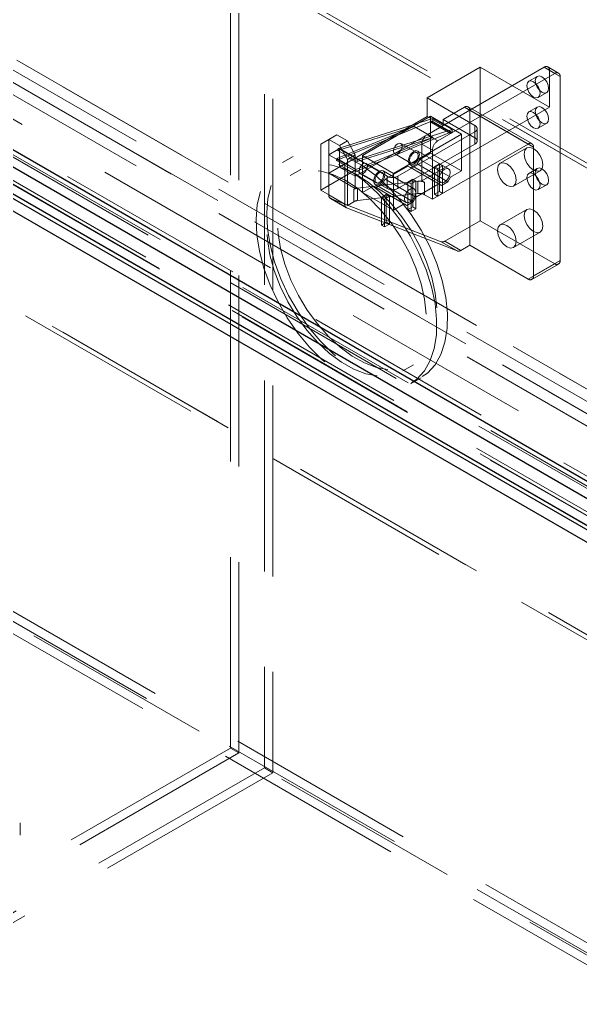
# Model space of a CAD drawing. Header units: millimetres. Extents: x 108 to 5832, y 144 to 4056.
# Drawn here: x 5065.2 to 5139.7, y 2508.5 to 2640.9 of the extents above; entities that cross this region are included whole.
import ezdxf

# ---------------------------------------------------------------- set-up
doc = ezdxf.new("R2010")
doc.units = ezdxf.units.MM
doc.header["$LTSCALE"] = 20
doc.linetypes.add('HIDDEN', pattern=[1.905, 1.27, -0.635])

msp = doc.modelspace()

# ---------------------------------------------------------------- linework, layer by layer
at = {"color": 1, "linetype": 'HIDDEN', "lineweight": 18}
for p, q in [((5316.36, 2519.71), (4135.49, 3201.41)), ((5317.36, 2519.81), (4136.49, 3201.51)), ((5317.77, 2518.89), (4136.91, 3200.59)), ((5290.9, 2505.01), (4110.04, 3186.71)), ((5289.49, 2502.56), (4108.62, 3184.26)), ((5317.77, 2489.49), (4136.91, 3171.2)), ((5316.36, 2487.05), (4135.49, 3168.75)), ((5289.49, 2473.17), (4108.62, 3154.87)), ((4109.04, 3153.95), (5289.9, 2472.25)), ((5290.9, 2472.35), (4110.04, 3154.05)), ((5344.64, 2472.35), (4180.75, 3144.25)), ((5344.64, 2469.08), (4180.75, 3140.99)), ((5281.15, 2437), (4116.97, 3109.07)), ((5279.51, 2435), (4116.05, 3106.66)), ((5214.25, 2536.05), (4302.79, 3062.23)), ((4302.93, 3062.47), (5214.4, 2536.3)), ((4302.79, 3058.63), (5214.25, 2532.46)), ((4302.83, 3058.54), (5214.3, 2532.37)), ((5214.4, 2532.38), (4302.93, 3058.55)), ((5214.4, 2531.07), (4302.23, 3057.65)), ((5280.01, 2436.35), (4308.13, 2997.4)), ((4308.13, 2997.08), (5279.51, 2436.31)), ((5093.2, 2544.03), (5093.2, 2671.74)), ((5094.33, 2543.38), (5094.33, 2671.08)), ((5097.72, 2669.13), (5097.72, 2541.42)), ((5098.85, 2668.47), (5098.85, 2540.76)), ((5043.52, 2639.67), (5213.94, 2541.3)), ((5038.55, 2639.12), (5211.84, 2539.08)), ((5126.43, 2634.59), (5119.36, 2630.51)), ((5134.92, 2634.59), (5119.36, 2625.61)), ((5126.43, 2634.59), (5135.62, 2629.28)), ((5126.43, 2634.59), (5126.43, 2614.17)), ((5136.33, 2633.77), (5134.92, 2634.59)), ((5136.83, 2633.82), (5135.42, 2634.64)), ((5120.77, 2624.79), (5136.33, 2633.77)), ((5134.01, 2633.38), (5132.88, 2632.73)), ((5135.62, 2634.18), (5137.04, 2633.36)), ((5135.62, 2629.28), (5135.62, 2634.18)), ((5137.04, 2633.36), (5137.04, 2608.87)), ((5213.94, 2533.13), (5043.52, 2631.51)), ((5125.72, 2626.83), (5119.36, 2630.51)), ((5119.36, 2628.06), (5119.36, 2630.51)), ((5134.13, 2630.57), (5135.26, 2631.22)), ((5135.62, 2629.28), (5118.65, 2619.48)), ((5124.31, 2629.28), (5121.48, 2627.65)), ((5124.31, 2629.28), (5132.8, 2624.38)), ((5133.3, 2624.43), (5124.81, 2629.33)), ((5134.01, 2629.3), (5132.88, 2628.65)), ((5107.55, 2623.77), (5120.14, 2627.77)), ((5119.36, 2628.06), (5107.69, 2621.32)), ((5110.77, 2622.85), (5119.82, 2628.08)), ((5121.48, 2626.83), (5119.36, 2628.06)), ((5119.82, 2628.08), (5123.92, 2625.71)), ((5119.82, 2628.08), (5119.82, 2623.18)), ((5120.14, 2627.77), (5122.68, 2626.3)), ((5120.14, 2627.77), (5120.14, 2627.36)), ((5121.48, 2626.83), (5121.48, 2627.65)), ((5125.72, 2625.2), (5121.48, 2627.65)), ((5125.02, 2610.91), (5125.02, 2628.87)), ((5133.5, 2623.97), (5125.02, 2628.87)), ((5119.93, 2627.44), (5107.33, 2622.18)), ((5107.36, 2622.44), (5117.62, 2626.72)), ((5117.62, 2626.72), (5107.5, 2623.51)), ((5121.48, 2626.83), (5109.81, 2620.1)), ((5110.1, 2622.3), (5122.68, 2626.3)), ((5120.17, 2625.25), (5117.62, 2626.72)), ((5119.93, 2627.24), (5119.93, 2627.44)), ((5119.93, 2627.44), (5122.47, 2625.97)), ((5120.14, 2627.36), (5119.93, 2627.24)), ((5119.93, 2627.24), (5122.47, 2625.77)), ((5120.14, 2627.36), (5122.68, 2625.89)), ((5122.68, 2626.3), (5122.68, 2625.89)), ((5125.72, 2625.2), (5125.72, 2626.83)), ((5126.02, 2624.79), (5126.02, 2626.42)), ((5134.13, 2626.48), (5135.26, 2627.14)), ((5106.28, 2625), (5105.22, 2624.38)), ((5105.22, 2624.38), (5106.28, 2625)), ((5107.34, 2625.61), (5106.28, 2625)), ((5106.28, 2625), (5107.34, 2625.61)), ((5106.28, 2625), (5107.69, 2624.18)), ((5106.28, 2625), (5106.28, 2620.5)), ((5108.75, 2624.79), (5107.34, 2625.61)), ((5122.47, 2625.97), (5109.88, 2620.71)), ((5109.9, 2620.97), (5120.17, 2625.25)), ((5120.17, 2625.25), (5110.05, 2622.04)), ((5114.87, 2620.48), (5123.92, 2625.71)), ((5115.47, 2620.1), (5125.72, 2626.02)), ((5119.36, 2625.61), (5120.77, 2624.79)), ((5122.47, 2625.77), (5122.47, 2625.97)), ((5122.68, 2625.89), (5122.47, 2625.77)), ((5123.92, 2625.71), (5123.92, 2620.81)), ((5125.72, 2626.02), (5125.72, 2624.38)), ((5105.22, 2624.38), (5105.22, 2618.26)), ((5107.69, 2623.77), (5106.28, 2622.95)), ((5107.5, 2623.51), (5107.55, 2623.77)), ((5107.55, 2623.77), (5110.1, 2622.3)), ((5107.69, 2624.18), (5108.75, 2624.79)), ((5108.75, 2622.34), (5107.69, 2624.18)), ((5107.69, 2623.77), (5114.06, 2620.1)), ((5107.69, 2621.32), (5107.69, 2623.77)), ((5108.75, 2624.79), (5109.81, 2622.95)), ((5115.47, 2618.46), (5125.72, 2624.38)), ((5117.99, 2623.24), (5115.87, 2624.46)), ((5120.07, 2623.57), (5118.65, 2624.38)), ((5118.65, 2619.48), (5118.65, 2624.38)), ((5132.8, 2624.38), (5120.07, 2617.03)), ((5132.63, 2623.86), (5129.09, 2621.82)), ((5133.5, 2606.83), (5133.5, 2623.97)), ((5101.55, 2622.74), (5100.13, 2621.93)), ((5108.4, 2621.73), (5106.28, 2622.95)), ((5107.33, 2622.18), (5107.36, 2622.44)), ((5107.36, 2622.44), (5109.9, 2620.97)), ((5107.5, 2623.51), (5110.05, 2622.04)), ((5109.81, 2622.95), (5108.75, 2622.34)), ((5108.75, 2622.34), (5108.75, 2616.22)), ((5109.81, 2622.95), (5109.81, 2618.46)), ((5110.77, 2617.95), (5110.77, 2622.85)), ((5110.77, 2622.85), (5114.87, 2620.48)), ((5115.07, 2623.08), (5117.19, 2621.85)), ((5118.37, 2622.34), (5118.02, 2621.73)), ((5122.22, 2621.09), (5118.12, 2623.45)), ((5119.82, 2623.18), (5118.37, 2622.34)), ((5122.47, 2619.97), (5118.37, 2622.34)), ((5119.82, 2623.18), (5123.92, 2620.81)), ((5120.07, 2617.03), (5120.07, 2623.57)), ((5102.55, 2621.01), (5101.13, 2620.19)), ((5106.28, 2620.5), (5108.4, 2621.73)), ((5107.33, 2622.18), (5109.88, 2620.71)), ((5107.69, 2621.32), (5109.81, 2620.1)), ((5108.4, 2621.73), (5108.4, 2620.1)), ((5110.05, 2622.04), (5110.1, 2622.3)), ((5113.4, 2620.58), (5111.27, 2621.81)), ((5116.81, 2621.44), (5113.77, 2619.69)), ((5120.92, 2619.08), (5116.81, 2621.44)), ((5117.17, 2621.24), (5116.81, 2621.44)), ((5117.07, 2621.64), (5121.17, 2619.27)), ((5118.02, 2621.73), (5117.17, 2621.24)), ((5121.27, 2618.87), (5117.17, 2621.24)), ((5122.12, 2619.36), (5118.02, 2621.73)), ((5120.35, 2621.36), (5120.99, 2621.73)), ((5120.35, 2617.69), (5120.35, 2621.36)), ((5120.35, 2621.36), (5120.77, 2621.12)), ((5120.77, 2621.12), (5121.41, 2621.48)), ((5120.77, 2617.44), (5120.77, 2621.12)), ((5120.99, 2621.73), (5120.99, 2618.05)), ((5120.99, 2621.73), (5121.41, 2621.48)), ((5121.41, 2621.48), (5121.41, 2617.81)), ((5134.01, 2621.14), (5132.88, 2620.48)), ((5108.4, 2620.1), (5105.22, 2618.26)), ((5109.81, 2618.46), (5106.28, 2620.5)), ((5106.28, 2620.5), (5106.28, 2617.62)), ((5109.81, 2620.91), (5108.4, 2620.1)), ((5108.4, 2616.39), (5108.4, 2620.1)), ((5109.81, 2620.91), (5114.06, 2618.46)), ((5109.88, 2620.71), (5109.9, 2620.97)), ((5110.47, 2620.42), (5112.6, 2619.2)), ((5113.77, 2619.69), (5113.42, 2619.08)), ((5117.62, 2618.43), (5113.52, 2620.8)), ((5117.88, 2617.32), (5113.77, 2619.69)), ((5114.06, 2620.1), (5114.06, 2618.46)), ((5114.87, 2615.59), (5114.87, 2620.48)), ((5115.47, 2618.46), (5115.47, 2620.1)), ((5116.81, 2619.32), (5117.45, 2619.69)), ((5117.45, 2619.69), (5117.45, 2616.01)), ((5117.45, 2619.69), (5117.88, 2619.44)), ((5122.47, 2619.97), (5122.12, 2619.36)), ((5123.92, 2620.81), (5122.47, 2619.97)), ((5130.84, 2618.78), (5134.38, 2620.83)), ((5109.6, 2618.34), (5109.81, 2618.46)), ((5110.11, 2618.5), (5118.13, 2619.42)), ((5110.11, 2618.5), (5110.11, 2616.87)), ((5112.22, 2618.79), (5110.77, 2617.95)), ((5116.32, 2616.42), (5112.22, 2618.79)), ((5112.57, 2618.59), (5112.22, 2618.79)), ((5112.47, 2618.98), (5116.57, 2616.62)), ((5113.42, 2619.08), (5112.57, 2618.59)), ((5116.67, 2616.22), (5112.57, 2618.59)), ((5117.52, 2616.71), (5113.42, 2619.08)), ((5116.81, 2615.65), (5116.81, 2619.32)), ((5116.81, 2619.32), (5117.24, 2619.08)), ((5117.24, 2619.08), (5117.88, 2619.44)), ((5117.24, 2615.4), (5117.24, 2619.08)), ((5117.88, 2619.44), (5117.88, 2615.77)), ((5120.92, 2619.08), (5117.88, 2617.32)), ((5118.13, 2617.79), (5118.13, 2619.42)), ((5118.65, 2619.48), (5119.03, 2619.27)), ((5119.03, 2619.27), (5119.03, 2617.63)), ((5121.27, 2618.87), (5120.92, 2619.08)), ((5122.12, 2619.36), (5121.27, 2618.87)), ((5134.13, 2618.32), (5135.26, 2618.97)), ((5105.22, 2618.26), (5108.75, 2616.22)), ((5106.28, 2617.62), (5108.4, 2616.39)), ((5106.49, 2617.16), (5108.61, 2615.94)), ((5108.65, 2615.91), (5106.53, 2617.14)), ((5121.25, 2611.37), (5106.53, 2617.14)), ((5109.6, 2616.71), (5109.6, 2618.34)), ((5118.13, 2617.79), (5110.11, 2616.87)), ((5110.77, 2617.95), (5114.87, 2615.59)), ((5113.28, 2617.28), (5113.92, 2617.65)), ((5113.28, 2613.6), (5113.28, 2617.28)), ((5113.28, 2617.28), (5113.7, 2617.03)), ((5113.7, 2617.03), (5114.34, 2617.4)), ((5113.7, 2613.36), (5113.7, 2617.03)), ((5113.92, 2617.65), (5113.92, 2613.97)), ((5113.92, 2617.65), (5114.34, 2617.4)), ((5114.34, 2617.4), (5114.34, 2613.73)), ((5117.88, 2617.32), (5117.52, 2616.71)), ((5120.07, 2617.03), (5119.03, 2617.63)), ((5120.99, 2618.05), (5120.35, 2617.69)), ((5120.35, 2617.69), (5120.77, 2617.44)), ((5121.41, 2617.81), (5120.77, 2617.44)), ((5120.99, 2618.05), (5121.41, 2617.81)), ((5123.37, 2610.15), (5108.65, 2615.91)), ((5109.6, 2616.71), (5108.75, 2616.22)), ((5116.32, 2616.42), (5114.87, 2615.59)), ((5116.67, 2616.22), (5116.32, 2616.42)), ((5117.52, 2616.71), (5116.67, 2616.22)), ((5117.45, 2616.01), (5116.81, 2615.65)), ((5117.88, 2615.77), (5117.24, 2615.4)), ((5117.45, 2616.01), (5117.88, 2615.77)), ((5116.81, 2615.65), (5117.24, 2615.4)), ((5132.63, 2615.69), (5129.09, 2613.65)), ((5113.92, 2613.97), (5113.28, 2613.6)), ((5113.28, 2613.6), (5113.7, 2613.36)), ((5114.34, 2613.73), (5113.7, 2613.36)), ((5113.92, 2613.97), (5114.34, 2613.73)), ((5126.43, 2614.17), (5121.7, 2611.45)), ((5126.43, 2614.17), (5136.33, 2608.46)), ((5130.84, 2610.62), (5134.38, 2612.66)), ((5121.25, 2611.37), (5123.37, 2610.15)), ((5123.83, 2610.22), (5121.7, 2611.45)), ((5123.83, 2610.22), (5125.02, 2610.91)), ((5125.02, 2610.91), (5132.8, 2606.42)), ((5136.33, 2608.46), (5132.8, 2606.42)), ((5133.3, 2606.37), (5136.83, 2608.41)), ((5133.5, 2606.83), (5137.04, 2608.87)), ((5116.13, 2594.21), (5117.55, 2595.03)), ((5117.13, 2592.48), (5118.55, 2593.3)), ((5039.03, 2512.76), (5093.2, 2544.03)), ((5040.16, 2512.11), (5094.33, 2543.38)), ((5093.2, 2544.03), (5094.33, 2543.38)), ((5097.72, 2541.42), (5043.56, 2510.15)), ((5098.85, 2540.76), (5044.69, 2509.5)), ((5098.85, 2540.76), (5097.72, 2541.42)), ((5065.22, 2532.44), (5065.22, 2534.07))]:
    msp.add_line(p, q, dxfattribs=at)
at = {"color": 7, "linetype": 'Continuous', "lineweight": 25}
for p, q in [((4300.95, 3061.98), (5213.12, 2535.4)), ((4300.95, 3058.39), (5213.12, 2531.81)), ((4301.33, 3057.56), (5213.5, 2530.98)), ((5039.99, 2637.63), (5210.4, 2539.26)), ((5210.4, 2531.09), (5039.99, 2629.47))]:
    msp.add_line(p, q, dxfattribs=at)
at = {"color": 1, "linetype": 'HIDDEN', "lineweight": 18, "flags": 128}
for points in [[(5135.52, 2631.79), (5135.45, 2632.22), (5135.26, 2632.66), (5134.97, 2633.05), (5134.63, 2633.32), (5134.3, 2633.44), (5134.01, 2633.38), (5133.82, 2633.16), (5133.75, 2632.81), (5133.82, 2632.38), (5134.01, 2631.94), (5134.3, 2631.55), (5134.63, 2631.28), (5134.97, 2631.16), (5135.26, 2631.22), (5135.45, 2631.44), (5135.52, 2631.79)], [(5134.39, 2631.14), (5134.32, 2631.57), (5134.13, 2632.01), (5133.84, 2632.4), (5133.5, 2632.67), (5133.16, 2632.79), (5132.88, 2632.73), (5132.69, 2632.51), (5132.62, 2632.16), (5132.69, 2631.73), (5132.88, 2631.29), (5133.16, 2630.9), (5133.5, 2630.63), (5133.84, 2630.51), (5134.13, 2630.57), (5134.32, 2630.79), (5134.39, 2631.14)], [(5135.52, 2627.71), (5135.45, 2628.14), (5135.26, 2628.58), (5134.97, 2628.97), (5134.63, 2629.24), (5134.3, 2629.36), (5134.01, 2629.3), (5133.82, 2629.08), (5133.75, 2628.73), (5133.82, 2628.3), (5134.01, 2627.86), (5134.3, 2627.47), (5134.63, 2627.2), (5134.97, 2627.08), (5135.26, 2627.14), (5135.45, 2627.36), (5135.52, 2627.71)], [(5134.39, 2627.06), (5134.32, 2627.49), (5134.13, 2627.93), (5133.84, 2628.31), (5133.5, 2628.59), (5133.16, 2628.7), (5132.88, 2628.65), (5132.69, 2628.43), (5132.62, 2628.08), (5132.69, 2627.65), (5132.88, 2627.21), (5133.16, 2626.82), (5133.5, 2626.55), (5133.84, 2626.43), (5134.13, 2626.48), (5134.32, 2626.7), (5134.39, 2627.06)], [(5114.91, 2623.44), (5114.95, 2623.72), (5115.07, 2624), (5115.25, 2624.25), (5115.47, 2624.42), (5115.69, 2624.5), (5115.87, 2624.46), (5115.99, 2624.32), (5116.04, 2624.1), (5115.99, 2623.82), (5115.87, 2623.54), (5115.69, 2623.29), (5115.47, 2623.12), (5115.25, 2623.04), (5115.07, 2623.08), (5114.95, 2623.22), (5114.91, 2623.44)], [(5134.74, 2621.63), (5134.65, 2622.23), (5134.38, 2622.85), (5133.98, 2623.39), (5133.5, 2623.77), (5133.03, 2623.93), (5132.63, 2623.86), (5132.36, 2623.55), (5132.26, 2623.05), (5132.36, 2622.45), (5132.63, 2621.84), (5133.03, 2621.29), (5133.5, 2620.91), (5133.98, 2620.75), (5134.38, 2620.83), (5134.65, 2621.13), (5134.74, 2621.63)], [(5120.63, 2601.03), (5120.41, 2603.17), (5119.94, 2605.39), (5119.22, 2607.66), (5118.28, 2609.91), (5117.14, 2612.11), (5115.81, 2614.2), (5114.33, 2616.14), (5112.72, 2617.89), (5111.04, 2619.42), (5109.29, 2620.68), (5107.54, 2621.66), (5105.81, 2622.33), (5104.14, 2622.67), (5102.56, 2622.69), (5101.12, 2622.38), (5099.83, 2621.74), (5098.73, 2620.79), (5097.84, 2619.56), (5097.19, 2618.06), (5096.77, 2616.33), (5096.61, 2614.4), (5096.71, 2612.32), (5097.06, 2610.13), (5097.65, 2607.88), (5098.48, 2605.62), (5099.53, 2603.39), (5100.77, 2601.24), (5102.18, 2599.22), (5103.72, 2597.36), (5105.37, 2595.72), (5107.09, 2594.32), (5108.85, 2593.2), (5110.59, 2592.38), (5112.3, 2591.87), (5113.93, 2591.69), (5115.44, 2591.83), (5116.81, 2592.31), (5118.01, 2593.1), (5119, 2594.2), (5119.78, 2595.57), (5120.31, 2597.19), (5120.6, 2599.02), (5120.63, 2601.03)], [(5122.05, 2601.85), (5121.83, 2603.98), (5121.35, 2606.21), (5120.64, 2608.47), (5119.7, 2610.73), (5118.55, 2612.92), (5117.22, 2615.01), (5115.74, 2616.96), (5114.14, 2618.71), (5112.45, 2620.23), (5110.71, 2621.5), (5108.95, 2622.47), (5107.22, 2623.14), (5105.55, 2623.49), (5103.98, 2623.51), (5102.53, 2623.19), (5101.24, 2622.56), (5100.15, 2621.61), (5099.26, 2620.37), (5098.6, 2618.87), (5098.19, 2617.14), (5098.03, 2615.22), (5098.12, 2613.14), (5098.47, 2610.95), (5099.07, 2608.7), (5099.9, 2606.44), (5100.94, 2604.21), (5102.19, 2602.06), (5103.59, 2600.03), (5105.14, 2598.18), (5106.79, 2596.54), (5108.51, 2595.14), (5110.26, 2594.02), (5112.01, 2593.19), (5113.71, 2592.68), (5115.34, 2592.5), (5116.86, 2592.65), (5118.23, 2593.13), (5119.42, 2593.92), (5120.42, 2595.01), (5121.19, 2596.39), (5121.73, 2598.01), (5122.02, 2599.84), (5122.05, 2601.85)], [(5116.85, 2622.12), (5116.91, 2622.48), (5117.07, 2622.85), (5117.31, 2623.17), (5117.59, 2623.4), (5117.88, 2623.5), (5118.12, 2623.45), (5118.28, 2623.27), (5118.33, 2622.97), (5118.28, 2622.61), (5118.12, 2622.24), (5117.88, 2621.92), (5117.59, 2621.69), (5117.31, 2621.59), (5117.07, 2621.64), (5116.91, 2621.82), (5116.85, 2622.12)], [(5118.16, 2622.87), (5118.12, 2623.1), (5117.99, 2623.24), (5117.81, 2623.27), (5117.59, 2623.2), (5117.38, 2623.02), (5117.19, 2622.78), (5117.07, 2622.49), (5117.03, 2622.22), (5117.07, 2621.99), (5117.19, 2621.85), (5117.38, 2621.82), (5117.59, 2621.89), (5117.81, 2622.07), (5117.99, 2622.31), (5118.12, 2622.6), (5118.16, 2622.87)], [(5120.64, 2602.57), (5120.42, 2604.55), (5119.97, 2606.62), (5119.28, 2608.71), (5118.38, 2610.79), (5117.28, 2612.81), (5116.01, 2614.71), (5114.6, 2616.45), (5113.08, 2618), (5111.5, 2619.32), (5109.88, 2620.37), (5108.26, 2621.12), (5106.68, 2621.58), (5105.19, 2621.71), (5103.81, 2621.53), (5102.57, 2621.02), (5101.51, 2620.22), (5100.65, 2619.12), (5100.01, 2617.77), (5099.6, 2616.19), (5099.44, 2614.41), (5099.53, 2612.49), (5099.86, 2610.46), (5100.44, 2608.38), (5101.24, 2606.28), (5102.24, 2604.23), (5103.43, 2602.27), (5104.77, 2600.44), (5106.24, 2598.79), (5107.8, 2597.35), (5109.4, 2596.17), (5111.03, 2595.26), (5112.63, 2594.65), (5114.17, 2594.36), (5115.61, 2594.38), (5116.92, 2594.73), (5118.08, 2595.38), (5119.04, 2596.34), (5119.79, 2597.56), (5120.32, 2599.04), (5120.6, 2600.72), (5120.64, 2602.57)], [(5110.31, 2620.79), (5110.35, 2621.06), (5110.47, 2621.35), (5110.66, 2621.6), (5110.87, 2621.77), (5111.09, 2621.85), (5111.27, 2621.81), (5111.4, 2621.67), (5111.44, 2621.44), (5111.4, 2621.17), (5111.27, 2620.89), (5111.09, 2620.64), (5110.87, 2620.46), (5110.66, 2620.39), (5110.47, 2620.42), (5110.35, 2620.56), (5110.31, 2620.79)], [(5120.95, 2619.75), (5121.01, 2620.11), (5121.17, 2620.48), (5121.41, 2620.81), (5121.69, 2621.04), (5121.98, 2621.13), (5122.22, 2621.09), (5122.38, 2620.9), (5122.44, 2620.61), (5122.38, 2620.25), (5122.22, 2619.87), (5121.98, 2619.55), (5121.69, 2619.32), (5121.41, 2619.22), (5121.17, 2619.27), (5121.01, 2619.45), (5120.95, 2619.75)], [(5131.2, 2619.59), (5131.11, 2620.19), (5130.84, 2620.8), (5130.44, 2621.35), (5129.97, 2621.73), (5129.49, 2621.89), (5129.09, 2621.82), (5128.82, 2621.51), (5128.73, 2621.01), (5128.82, 2620.41), (5129.09, 2619.79), (5129.49, 2619.25), (5129.97, 2618.87), (5130.44, 2618.71), (5130.84, 2618.78), (5131.11, 2619.09), (5131.2, 2619.59)], [(5135.52, 2619.54), (5135.45, 2619.97), (5135.26, 2620.42), (5134.97, 2620.8), (5134.63, 2621.07), (5134.3, 2621.19), (5134.01, 2621.14), (5133.82, 2620.92), (5133.75, 2620.56), (5133.82, 2620.14), (5134.01, 2619.69), (5134.3, 2619.31), (5134.63, 2619.03), (5134.97, 2618.92), (5135.26, 2618.97), (5135.45, 2619.19), (5135.52, 2619.54)], [(5119.22, 2601.76), (5119.01, 2603.74), (5118.55, 2605.8), (5117.87, 2607.9), (5116.96, 2609.98), (5115.86, 2611.99), (5114.59, 2613.89), (5113.18, 2615.64), (5111.67, 2617.19), (5110.08, 2618.5), (5108.46, 2619.55), (5106.84, 2620.31), (5105.27, 2620.76), (5103.77, 2620.9), (5102.39, 2620.71), (5101.15, 2620.21), (5100.09, 2619.4), (5099.23, 2618.31), (5098.59, 2616.95), (5098.19, 2615.37), (5098.03, 2613.6), (5098.12, 2611.67), (5098.45, 2609.65), (5099.02, 2607.56), (5099.82, 2605.47), (5100.83, 2603.41), (5102.02, 2601.45), (5103.36, 2599.62), (5104.83, 2597.97), (5106.38, 2596.53), (5107.99, 2595.35), (5109.61, 2594.44), (5111.21, 2593.83), (5112.75, 2593.54), (5114.2, 2593.56), (5115.51, 2593.91), (5116.66, 2594.57), (5117.63, 2595.52), (5118.38, 2596.75), (5118.9, 2598.22), (5119.19, 2599.9), (5119.22, 2601.76)], [(5112.25, 2619.46), (5112.31, 2619.82), (5112.47, 2620.2), (5112.71, 2620.52), (5113, 2620.75), (5113.28, 2620.85), (5113.52, 2620.8), (5113.68, 2620.62), (5113.74, 2620.32), (5113.68, 2619.96), (5113.52, 2619.59), (5113.28, 2619.26), (5113, 2619.03), (5112.71, 2618.94), (5112.47, 2618.98), (5112.31, 2619.17), (5112.25, 2619.46)], [(5113.56, 2620.22), (5113.52, 2620.44), (5113.4, 2620.58), (5113.21, 2620.62), (5113, 2620.55), (5112.78, 2620.37), (5112.6, 2620.12), (5112.47, 2619.84), (5112.43, 2619.57), (5112.47, 2619.34), (5112.6, 2619.2), (5112.78, 2619.16), (5113, 2619.24), (5113.21, 2619.41), (5113.4, 2619.66), (5113.52, 2619.94), (5113.56, 2620.22)], [(5134.39, 2618.89), (5134.32, 2619.32), (5134.13, 2619.76), (5133.84, 2620.15), (5133.5, 2620.42), (5133.16, 2620.54), (5132.88, 2620.48), (5132.69, 2620.26), (5132.62, 2619.91), (5132.69, 2619.48), (5132.88, 2619.04), (5133.16, 2618.65), (5133.5, 2618.38), (5133.84, 2618.26), (5134.13, 2618.32), (5134.32, 2618.54), (5134.39, 2618.89)], [(5116.36, 2617.1), (5116.41, 2617.46), (5116.57, 2617.83), (5116.81, 2618.15), (5117.1, 2618.38), (5117.38, 2618.48), (5117.62, 2618.43), (5117.78, 2618.25), (5117.84, 2617.95), (5117.78, 2617.59), (5117.62, 2617.22), (5117.38, 2616.9), (5117.1, 2616.67), (5116.81, 2616.57), (5116.57, 2616.62), (5116.41, 2616.8), (5116.36, 2617.1)], [(5134.74, 2613.46), (5134.65, 2614.06), (5134.38, 2614.68), (5133.98, 2615.22), (5133.5, 2615.6), (5133.03, 2615.77), (5132.63, 2615.69), (5132.36, 2615.38), (5132.26, 2614.89), (5132.36, 2614.29), (5132.63, 2613.67), (5133.03, 2613.13), (5133.5, 2612.75), (5133.98, 2612.58), (5134.38, 2612.66), (5134.65, 2612.97), (5134.74, 2613.46)], [(5131.2, 2611.42), (5131.11, 2612.02), (5130.84, 2612.64), (5130.44, 2613.18), (5129.97, 2613.56), (5129.49, 2613.73), (5129.09, 2613.65), (5128.82, 2613.34), (5128.73, 2612.85), (5128.82, 2612.25), (5129.09, 2611.63), (5129.49, 2611.09), (5129.97, 2610.71), (5130.44, 2610.54), (5130.84, 2610.62), (5131.11, 2610.93), (5131.2, 2611.42)]]:
    msp.add_lwpolyline(points, dxfattribs=at)
at = {"color": 1, "linetype": 'HIDDEN', "lineweight": 18}
for centre, radius, start, end in [((5135.19, 2634.25), 0.437, 350.7875, 129.2047), ((5136.61, 2633.43), 0.437, 350.7875, 129.2047), ((5124.59, 2628.94), 0.437, 350.7895, 129.2027), ((5125.57, 2626.42), 0.437, 290.7891, 69.2169), ((5120.19, 2624.31), 1.54, 122.6061, 177.3929), ((5125.57, 2624.79), 0.437, 290.7891, 69.2169), ((5121.6, 2623.5), 1.54, 122.6061, 177.3929), ((5133.07, 2624.04), 0.437, 350.7895, 129.2027), ((5114.76, 2621.46), 1.54, 242.6113, 297.3877), ((5110.24, 2617.17), 1.34, 95.6432, 118.6915), ((5114.76, 2619.83), 1.54, 242.6113, 297.3877), ((5118.33, 2617.92), 1.52, 62.5055, 97.6629), ((5106.75, 2617.56), 0.477, 173.1147, 242.4199), ((5118.33, 2616.29), 1.52, 62.5055, 97.6629), ((5108.87, 2616.34), 0.477, 173.1147, 242.4199), ((5110.24, 2615.53), 1.34, 95.6432, 118.6915), ((5121.4, 2611.89), 0.535, 253.4479, 304.3967), ((5123.52, 2610.66), 0.535, 253.4479, 304.3967), ((5136.61, 2608.8), 0.437, 230.7987, 9.2061), ((5133.07, 2606.76), 0.437, 230.7987, 9.2061)]:
    msp.add_arc(centre, radius, start, end, dxfattribs=at)

doc.saveas('drawing.dxf')
